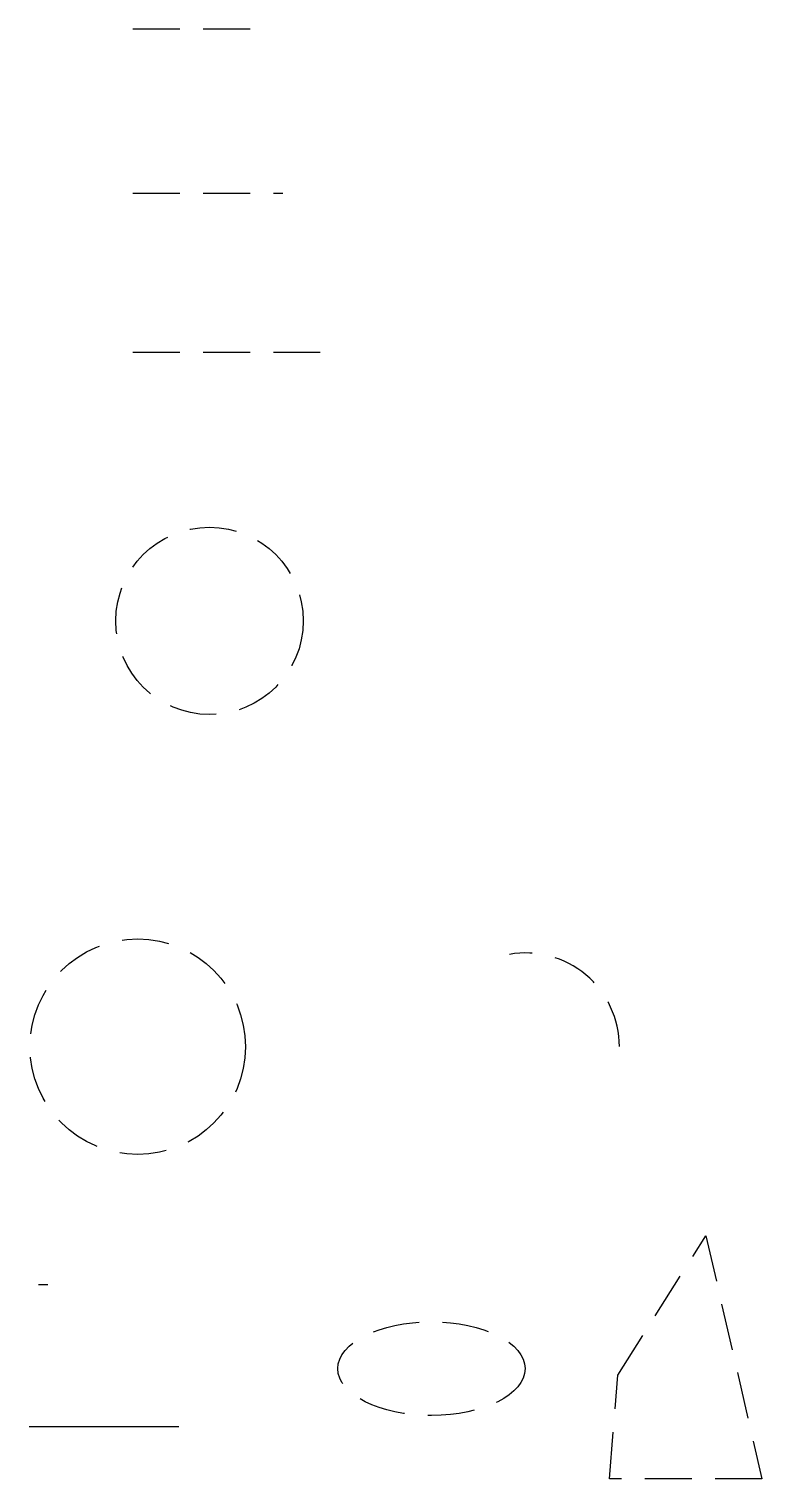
# Model space of a CAD drawing. Header units: millimetres. Extents: x 469.3 to 477.2, y 280.8 to 296.3.
import ezdxf

# ---------------------------------------------------------------- set-up
doc = ezdxf.new("R2010")
doc.units = ezdxf.units.MM
for name, pattern in [('DASHDOT', [25.4, 12.7, -6.35, 0, -6.35]), ('DASHED', [0.75, 0.5, -0.25]), ('DOT', [6.35, 0, -6.35])]:
    doc.linetypes.add(name, pattern=pattern)

msp = doc.modelspace()

# ---------------------------------------------------------------- linework, layer by layer
at = {"linetype": 'DASHED'}
for p, q in [((470.441, 296.301), (471.841, 296.301)), ((470.441, 294.548), (472.041, 294.548)), ((470.441, 292.853), (472.641, 292.853))]:
    msp.add_line(p, q, dxfattribs=at)
at = {"linetype": 'DOT'}
msp.add_line((469.432, 282.898), (471.032, 282.898), dxfattribs=at)
at = {"linetype": 'DASHDOT'}
msp.add_line((469.332, 281.383), (470.932, 281.383), dxfattribs=at)
at = {"linetype": 'DASHED'}
msp.add_lwpolyline([(475.617, 281.931), (476.557, 283.42), (477.156, 280.823), (475.527, 280.823), (475.617, 281.931)], dxfattribs=at)
for centre, radius in [((471.259, 289.983), 1), ((470.493, 285.437), 1.15)]:
    msp.add_circle(centre, radius, dxfattribs=at)
msp.add_arc((474.634, 285.438), 1, 360, 100, dxfattribs=at)
msp.add_ellipse((473.628, 282.001), major_axis=(1, 0), ratio=0.5, dxfattribs=at)

doc.saveas('drawing.dxf')
